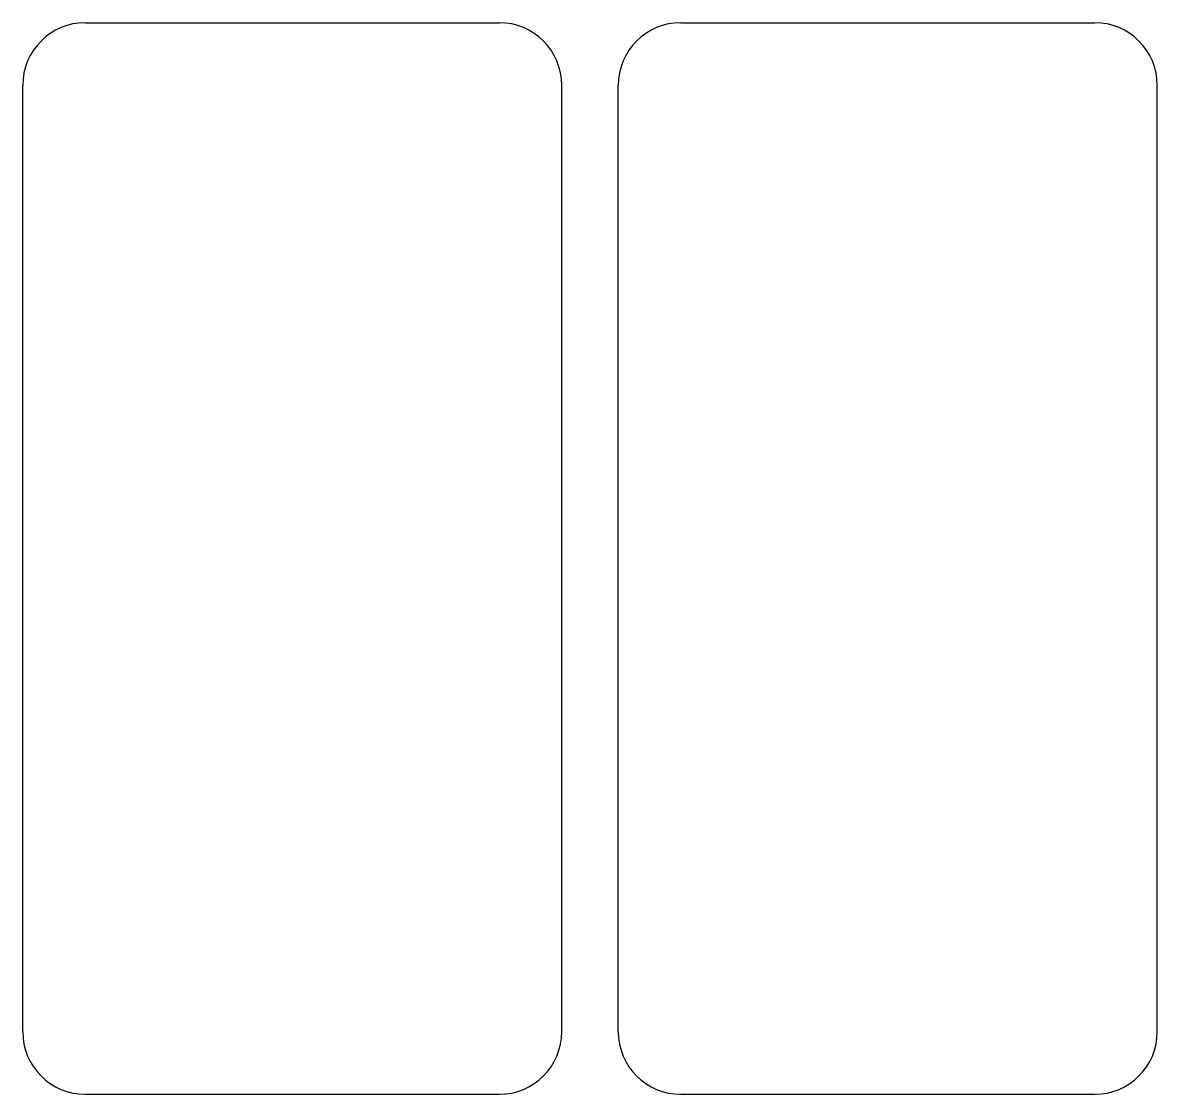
# Model space of a CAD drawing. Header units: millimetres. Extents: x -8.6 to 27.6, y -8.6 to 25.6.
import ezdxf

# ---------------------------------------------------------------- set-up
doc = ezdxf.new("R2010")
doc.units = ezdxf.units.MM

msp = doc.modelspace()

# ---------------------------------------------------------------- linework, layer by layer
at = {"linetype": 'CONTINUOUS'}
for p, q in [((-6.6, 25.6), (6.6, 25.6)), ((12.4, 25.6), (25.6, 25.6)), ((-8.6, -6.6), (-8.6, 23.6)), ((8.6, -6.6), (8.6, 23.6)), ((10.4, -6.6), (10.4, 23.6)), ((27.6, -6.6), (27.6, 23.6)), ((-6.6, -8.6), (6.6, -8.6)), ((12.4, -8.6), (25.6, -8.6))]:
    msp.add_line(p, q, dxfattribs=at)
for centre, start, end in [((-6.6, 23.6), 90, 180), ((6.6, 23.6), 0, 90), ((12.4, 23.6), 90, 180), ((25.6, 23.6), 0, 90), ((-6.6, -6.6), 180, 270), ((6.6, -6.6), 270, 0), ((12.4, -6.6), 180, 270), ((25.6, -6.6), 270, 0)]:
    msp.add_arc(centre, 2, start, end, dxfattribs=at)

doc.saveas('drawing.dxf')
